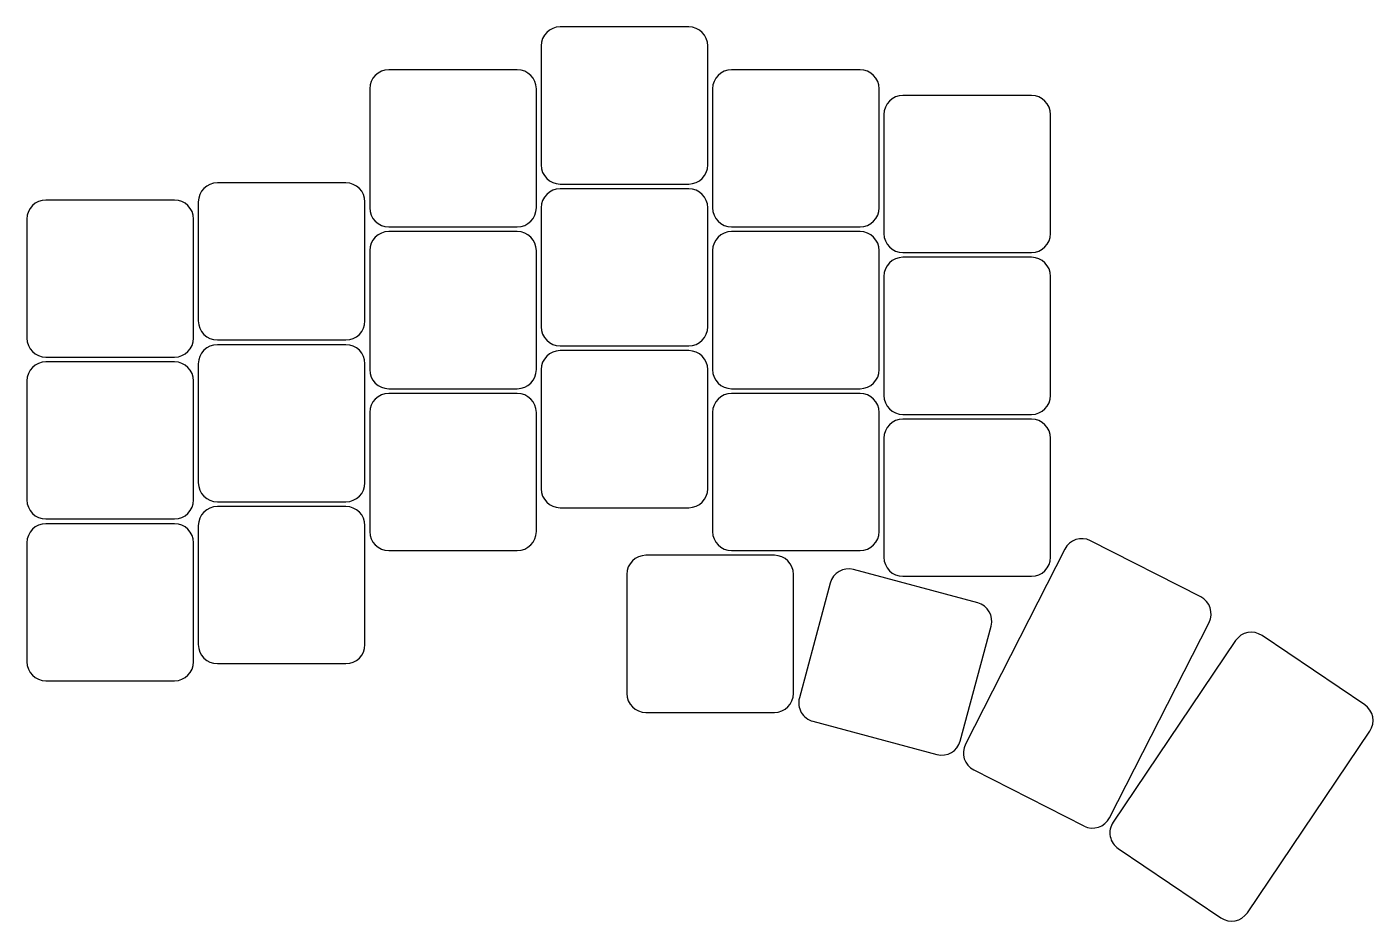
# Model space of a CAD drawing. Header units: millimetres. Extents: x 41 to 183, y -133 to -40.
import ezdxf

# ---------------------------------------------------------------- set-up
doc = ezdxf.new("R2010")
doc.units = ezdxf.units.MM

msp = doc.modelspace()

# ---------------------------------------------------------------- linework, layer by layer
for p, q in [((110.75, -39.57), (97.25, -39.57)), ((95.25, -41.57), (95.25, -54.07)), ((112.75, -54.07), (112.75, -41.57)), ((92.75, -44.07), (79.25, -44.07)), ((128.75, -44.07), (115.25, -44.07)), ((77.25, -46.07), (77.25, -58.57)), ((94.75, -58.57), (94.75, -46.07)), ((113.25, -46.07), (113.25, -58.57)), ((130.75, -58.57), (130.75, -46.07)), ((146.75, -46.77), (133.25, -46.77)), ((131.25, -48.77), (131.25, -61.27)), ((148.75, -61.27), (148.75, -48.77)), ((74.75, -55.95), (61.25, -55.95)), ((97.25, -56.07), (110.75, -56.07)), ((56.75, -57.75), (43.25, -57.75)), ((59.25, -57.95), (59.25, -70.45)), ((76.75, -70.45), (76.75, -57.95)), ((110.75, -56.57), (97.25, -56.57)), ((95.25, -58.57), (95.25, -71.07)), ((112.75, -71.07), (112.75, -58.57)), ((41.25, -59.75), (41.25, -72.25)), ((58.75, -72.25), (58.75, -59.75)), ((79.25, -60.57), (92.75, -60.57)), ((115.25, -60.57), (128.75, -60.57)), ((92.75, -61.07), (79.25, -61.07)), ((128.75, -61.07), (115.25, -61.07)), ((77.25, -63.07), (77.25, -75.57)), ((94.75, -75.57), (94.75, -63.07)), ((113.25, -63.07), (113.25, -75.57)), ((130.75, -75.57), (130.75, -63.07)), ((133.25, -63.27), (146.75, -63.27)), ((146.75, -63.77), (133.25, -63.77)), ((131.25, -65.77), (131.25, -78.27)), ((148.75, -78.27), (148.75, -65.77)), ((61.25, -72.45), (74.75, -72.45)), ((74.75, -72.95), (61.25, -72.95)), ((97.25, -73.07), (110.75, -73.07)), ((43.25, -74.25), (56.75, -74.25)), ((56.75, -74.75), (43.25, -74.75)), ((110.75, -73.57), (97.25, -73.57)), ((59.25, -74.95), (59.25, -87.45)), ((76.75, -87.45), (76.75, -74.95)), ((95.25, -75.57), (95.25, -88.07)), ((112.75, -88.07), (112.75, -75.57)), ((41.25, -76.75), (41.25, -89.25)), ((58.75, -89.25), (58.75, -76.75)), ((79.25, -77.57), (92.75, -77.57)), ((115.25, -77.57), (128.75, -77.57)), ((92.75, -78.07), (79.25, -78.07)), ((128.75, -78.07), (115.25, -78.07)), ((77.25, -80.07), (77.25, -92.57)), ((94.75, -92.57), (94.75, -80.07)), ((113.25, -80.07), (113.25, -92.57)), ((130.75, -92.57), (130.75, -80.07)), ((133.25, -80.27), (146.75, -80.27)), ((146.75, -80.77), (133.25, -80.77)), ((131.25, -82.77), (131.25, -95.27)), ((148.75, -95.27), (148.75, -82.77)), ((61.25, -89.45), (74.75, -89.45)), ((74.75, -89.95), (61.25, -89.95)), ((97.25, -90.07), (110.75, -90.07)), ((43.25, -91.25), (56.75, -91.25)), ((56.75, -91.75), (43.25, -91.75)), ((59.25, -91.95), (59.25, -104.45)), ((76.75, -104.45), (76.75, -91.95)), ((41.25, -93.75), (41.25, -106.25)), ((58.75, -106.25), (58.75, -93.75)), ((79.25, -94.57), (92.75, -94.57)), ((115.25, -94.57), (128.75, -94.57)), ((150.25, -94.41), (139.81, -114.91)), ((164.52, -99.44), (152.94, -93.54)), ((119.75, -95.07), (106.25, -95.07)), ((104.25, -97.07), (104.25, -109.57)), ((121.75, -109.57), (121.75, -97.07)), ((141.1, -100.06), (128.06, -96.56)), ((133.25, -97.27), (146.75, -97.27)), ((125.61, -97.98), (122.37, -110.05)), ((139.27, -114.58), (142.51, -102.51)), ((154.95, -122.63), (165.39, -102.13)), ((168.18, -104.03), (155.32, -123.1)), ((181.74, -110.76), (170.96, -103.49)), ((61.25, -106.45), (74.75, -106.45)), ((43.25, -108.25), (56.75, -108.25)), ((106.25, -111.57), (119.75, -111.57)), ((123.78, -112.5), (136.82, -116)), ((169.42, -132.61), (182.28, -113.54)), ((140.68, -117.6), (152.26, -123.5)), ((155.86, -125.88), (166.64, -133.15))]:
    msp.add_line(p, q)
for centre, start, end in [((97.25, -41.57), 90, 180), ((110.75, -41.57), 0, 90), ((79.25, -46.07), 90, 180), ((92.75, -46.07), 0, 90), ((115.25, -46.07), 90, 180), ((128.75, -46.07), 0, 90), ((133.25, -48.77), 90, 180), ((146.75, -48.77), 0, 90), ((97.25, -54.07), 180, 270), ((110.75, -54.07), 270, 0), ((61.25, -57.95), 90, 180), ((74.75, -57.95), 0, 90), ((43.25, -59.75), 90, 180), ((56.75, -59.75), 0, 90), ((97.25, -58.57), 90, 180), ((110.75, -58.57), 0, 90), ((79.25, -58.57), 180, 270), ((92.75, -58.57), 270, 0), ((115.25, -58.57), 180, 270), ((128.75, -58.57), 270, 0), ((79.25, -63.07), 90, 180), ((92.75, -63.07), 0, 90), ((115.25, -63.07), 90, 180), ((128.75, -63.07), 0, 90), ((133.25, -61.27), 180, 270), ((146.75, -61.27), 270, 0), ((133.25, -65.77), 90, 180), ((146.75, -65.77), 0, 90), ((61.25, -70.45), 180, 270), ((74.75, -70.45), 270, 0), ((97.25, -71.07), 180, 270), ((110.75, -71.07), 270, 0), ((43.25, -72.25), 180, 270), ((56.75, -72.25), 270, 0), ((61.25, -74.95), 90, 180), ((74.75, -74.95), 0, 90), ((43.25, -76.75), 90, 180), ((56.75, -76.75), 0, 90), ((97.25, -75.57), 90, 180), ((110.75, -75.57), 0, 90), ((79.25, -75.57), 180, 270), ((92.75, -75.57), 270, 0), ((115.25, -75.57), 180, 270), ((128.75, -75.57), 270, 0), ((79.25, -80.07), 90, 180), ((92.75, -80.07), 0, 90), ((115.25, -80.07), 90, 180), ((128.75, -80.07), 0, 90), ((133.25, -78.27), 180, 270), ((146.75, -78.27), 270, 0), ((133.25, -82.77), 90, 180), ((146.75, -82.77), 0, 90), ((61.25, -87.45), 180, 270), ((74.75, -87.45), 270, 0), ((97.25, -88.07), 180, 270), ((110.75, -88.07), 270, 0), ((43.25, -89.25), 180, 270), ((56.75, -89.25), 270, 0), ((61.25, -91.95), 90, 180), ((74.75, -91.95), 0, 90), ((43.25, -93.75), 90, 180), ((56.75, -93.75), 0, 90), ((79.25, -92.57), 180, 270), ((92.75, -92.57), 270, 0), ((115.25, -92.57), 180, 270), ((128.75, -92.57), 270, 0), ((152.03, -95.32), 63, 153), ((106.25, -97.07), 90, 180), ((119.75, -97.07), 0, 90), ((133.25, -95.27), 180, 270), ((146.75, -95.27), 270, 0), ((127.54, -98.5), 75, 165), ((140.58, -101.99), 345, 75), ((163.61, -101.22), 333, 63), ((169.84, -105.15), 56, 146), ((61.25, -104.45), 180, 270), ((74.75, -104.45), 270, 0), ((43.25, -106.25), 180, 270), ((56.75, -106.25), 270, 0), ((106.25, -109.57), 180, 270), ((119.75, -109.57), 270, 0), ((124.3, -110.57), 165, 255), ((180.62, -112.42), 326, 56), ((137.34, -114.06), 255, 345), ((141.59, -115.82), 153, 243), ((153.17, -121.72), 243, 333), ((156.98, -124.22), 146, 236), ((167.76, -131.49), 236, 326)]:
    msp.add_arc(centre, 2, start, end)

doc.saveas('drawing.dxf')
